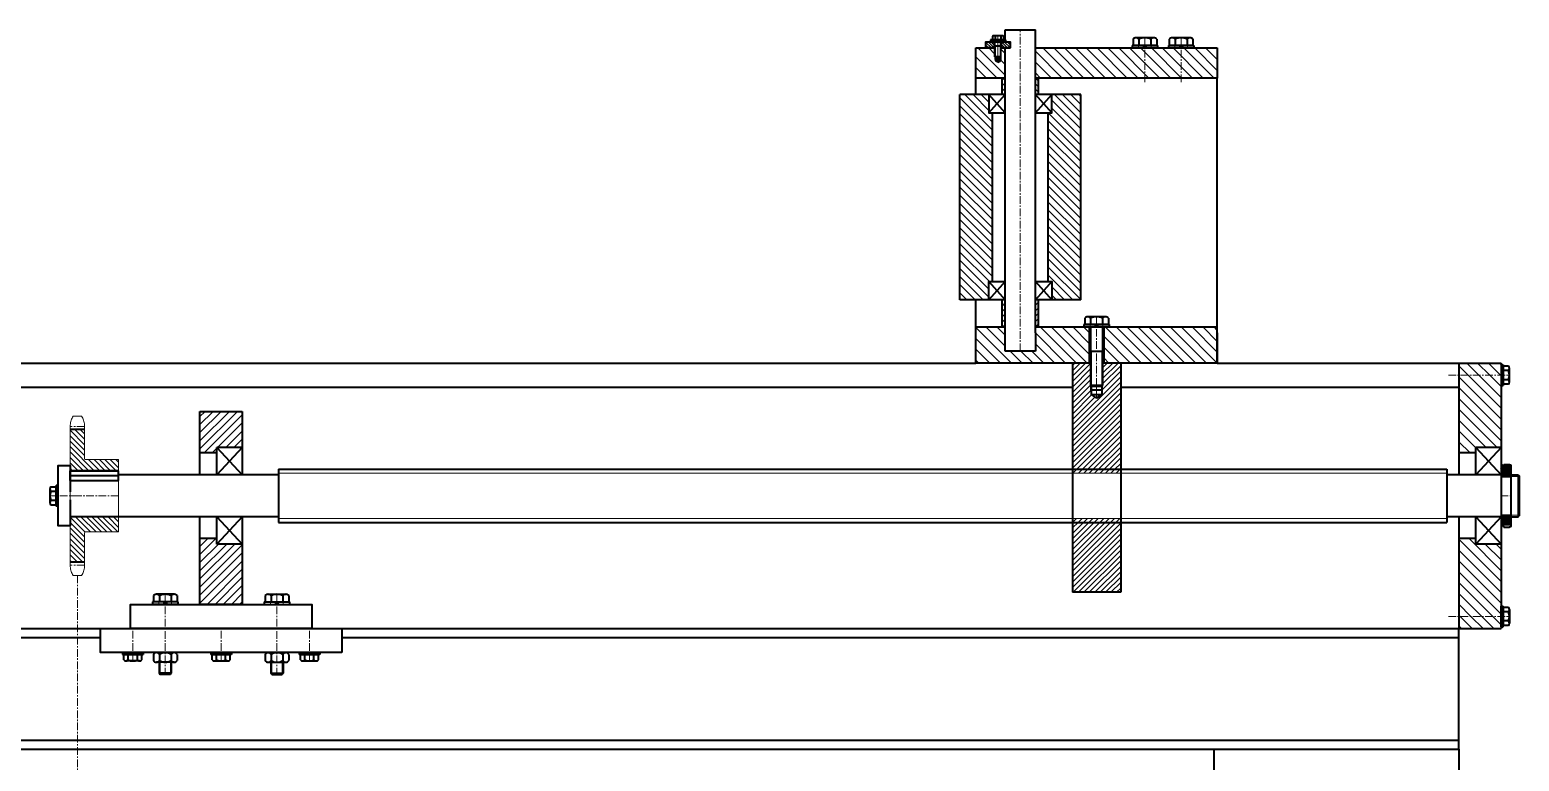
# Model space of a CAD drawing. Header units: millimetres. Extents: x -11382 to 23553, y -372 to 10786.
# Drawn here: x -4535 to -3301, y 3652 to 4258 of the extents above; entities that cross this region are included whole.
import ezdxf

# ---------------------------------------------------------------- set-up
doc = ezdxf.new("R2010")
doc.units = ezdxf.units.MM
doc.header["$LTSCALE"] = 0.2
doc.linetypes.add('CENTER', pattern=[50.8, 31.75, -6.35, 6.35, -6.35])
doc.linetypes.add('HIDDEN', pattern=[9.525, 6.35, -3.175])
for name, color, linetype, lineweight in [('đướng nét đứt', 4, 'HIDDEN', 20), ('đường bao thấy', 7, 'Continuous', 40), ('đường mặt cắt', 160, 'Continuous', 15), ('đường nét mảnh', 220, 'Continuous', 15), ('đường nét tâm', 137, 'CENTER', 15)]:
    doc.layers.add(name, color=color, linetype=linetype, lineweight=lineweight)
pattern_1 = [(135, (5686.2787, -3851.1377), (0.449012806, 0.449012806), [])]
pattern_2 = [(45, (-8200.0738, 7.5), (2.245064, -2.245064), [])]
pattern_3 = [(45, (-8200.0738, 7.5), (1.122532, -1.122532), [])]
pattern_4 = [(135, (-8200.0738, -6.25), (1.122532, 1.122532), [])]

# ---------------------------------------------------------------- blocks, each defined once
blk = doc.blocks.new('T10X40')
at = {"layer": 'đường bao thấy'}
for p, q in [((0, 4), (40, 4)), ((0, -4), (0, 4)), ((40, -4), (40, 4)), ((40, -4), (0, -4))]:
    blk.add_line(p, q, dxfattribs=at)
blk = doc.blocks.new('DO35')
at = {"layer": 'đường mặt cắt'}
h = blk.add_hatch(dxfattribs=at)
h.set_pattern_fill('ANSI31', color=256, scale=0.2, style=0)
h.set_pattern_definition(pattern_1)
h.paths.add_polyline_path([(-8, 17.5), (-8, 24), (-1.2, 24), (0, 22), (0, 17.5)])
h = blk.add_hatch(dxfattribs=at)
h.set_pattern_fill('ANSI31', color=256, scale=0.2, style=0)
h.set_pattern_definition(pattern_1)
h.paths.add_polyline_path([(0, 17.5), (0, 16), (-8, 16), (-8, 17.5)])
h = blk.add_hatch(dxfattribs=at)
h.set_pattern_fill('ANSI31', color=256, scale=0.2, style=0)
h.set_pattern_definition(pattern_1)
h.paths.add_polyline_path([(0, -16), (0, -17.5), (-8, -17.5), (-8, -16)])
h = blk.add_hatch(dxfattribs=at)
h.set_pattern_fill('ANSI31', color=256, scale=0.2, style=0)
h.set_pattern_definition(pattern_1)
h.paths.add_polyline_path([(-1.2, -24), (0, -22), (0, -17.5), (-8, -17.5), (-8, -24)])
at = {"layer": 'đường bao thấy'}
for p, q in [((-8, 25), (-8, -25)), ((-2.3, 26), (-7, 26)), ((0, 22), (-2.3, 26)), ((-8, 24), (-1.2, 24)), ((0, 16), (-8, 16)), ((0, 22), (0, -22)), ((0, -16), (-8, -16)), ((-8, -24), (-1.2, -24)), ((0, -22), (-2.3, -26)), ((-2.3, -26), (-7, -26))]:
    blk.add_line(p, q, dxfattribs=at)
for centre, start, end in [((-7, 25), 90, 180), ((-7, -25), 180, 270)]:
    blk.add_arc(centre, 1, start, end, dxfattribs=at)
at = {"layer": 'đường nét mảnh'}
for p, q in [((0, 17.5), (-8, 17.5)), ((0, -17.5), (-8, -17.5))]:
    blk.add_line(p, q, dxfattribs=at)
at = {"layer": 'đường nét tâm'}
blk.add_line((0.4, 0), (-8.4, 0), dxfattribs=at)

msp = doc.modelspace()

# ---------------------------------------------------------------- hatches: boundary and pattern name
at = {"layer": 'đường mặt cắt'}
h = msp.add_hatch(dxfattribs=at)
h.set_pattern_fill('ANSI31', color=256, scale=2, angle=90, style=0)
h.paths.add_polyline_path([(-3735.21, 4243.304), (-3735.21, 4235.78), (-3735.21, 4233.78), (-3734.835, 4233.78), (-3734.835, 4232.681), (-3732.71, 4231.404), (-3730.585, 4232.681), (-3730.585, 4233.78), (-3730.21, 4233.78), (-3730.21, 4235.78), (-3730.21, 4243.304), (-3726.71, 4243.304), (-3726.71, 4218.304), (-3751.05, 4218.304), (-3751.05, 4243.304)])
h = msp.add_hatch(dxfattribs=at)
h.set_pattern_fill('ANSI31', color=256, scale=0.5, angle=90, style=0)
h.paths.add_polyline_path([(-3742.71, 4243.304), (-3742.71, 4248.304), (-3735.71, 4248.304), (-3735.71, 4243.304)])
h = msp.add_hatch(dxfattribs=at)
h.set_pattern_fill('ANSI31', color=256, scale=0.5, style=0)
h.set_pattern_definition(pattern_4)
h.paths.add_polyline_path([(-3734.835, 4235.78), (-3735.21, 4235.78), (-3735.21, 4243.304), (-3734.835, 4243.304)])
h = msp.add_hatch(dxfattribs=at)
h.set_pattern_fill('ANSI31', color=256, scale=0.5, style=0)
h.set_pattern_definition(pattern_4)
h.paths.add_polyline_path([(-3730.21, 4235.78), (-3730.585, 4235.78), (-3730.585, 4243.304), (-3730.21, 4243.304)], flags=17)
h = msp.add_hatch(dxfattribs=at)
h.set_pattern_fill('ANSI31', color=256, scale=0.5, angle=90, style=0)
h.paths.add_polyline_path([(-3729.71, 4248.304), (-3726.46, 4248.304), (-3722.71, 4248.304), (-3722.71, 4243.304), (-3729.71, 4243.304)])
h = msp.add_hatch(dxfattribs=at)
h.set_pattern_fill('ANSI31', color=256, scale=2, angle=90, style=0)
h.paths.add_polyline_path([(-3551.05, 4243.304), (-3551.05, 4218.304), (-3701.71, 4218.304), (-3701.71, 4243.304), (-3664.21, 4243.304)])
h = msp.add_hatch(dxfattribs=at)
h.set_pattern_fill('ANSI31', color=256, scale=0.5, style=0)
h.set_pattern_definition(pattern_4)
h.paths.add_polyline_path([(-3735.21, 4235.78), (-3734.835, 4235.304), (-3734.835, 4233.78), (-3735.21, 4233.78)], flags=17)
h = msp.add_hatch(dxfattribs=at)
h.set_pattern_fill('ANSI31', color=256, scale=0.5, style=0)
h.set_pattern_definition(pattern_4)
h.paths.add_polyline_path([(-3730.21, 4233.78), (-3730.585, 4233.78), (-3730.585, 4235.304), (-3730.21, 4235.78)], flags=17)
h = msp.add_hatch(dxfattribs=at)
h.set_pattern_fill('ANSI31', color=256, angle=90, style=0)
h.paths.add_polyline_path([(-3726.71, 4218.304), (-3729.21, 4218.304), (-3729.21, 4204.554), (-3726.71, 4204.554)])
h = msp.add_hatch(dxfattribs=at)
h.set_pattern_fill('ANSI31', color=256, angle=90, style=0)
h.paths.add_polyline_path([(-3701.71, 4204.554), (-3699.21, 4204.554), (-3699.21, 4218.304), (-3701.71, 4218.304)])
h = msp.add_hatch(dxfattribs=at)
h.set_pattern_fill('ANSI31', color=256, scale=1.5, angle=90, style=0)
h.paths.add_polyline_path([(-3737.21, 4189.554), (-3740.21, 4189.554), (-3740.21, 4204.554), (-3764.21, 4204.554), (-3764.21, 4034.554), (-3740.21, 4034.554), (-3740.21, 4049.554), (-3737.21, 4049.554)])
h = msp.add_hatch(dxfattribs=at)
h.set_pattern_fill('ANSI31', color=256, scale=1.5, angle=90, style=0)
h.paths.add_polyline_path([(-3691.21, 4049.554), (-3688.21, 4049.554), (-3688.21, 4034.554), (-3664.21, 4034.554), (-3664.21, 4204.554), (-3688.21, 4204.554), (-3688.21, 4189.554), (-3691.21, 4189.554)])
h = msp.add_hatch(dxfattribs=at)
h.set_pattern_fill('ANSI31', color=256, angle=90, style=0)
h.set_pattern_definition(pattern_2)
h.paths.add_polyline_path([(-3726.71, 4012.054), (-3729.21, 4012.054), (-3729.21, 4034.554), (-3726.71, 4034.554)])
h = msp.add_hatch(dxfattribs=at)
h.set_pattern_fill('ANSI31', color=256, angle=90, style=0)
h.set_pattern_definition(pattern_2)
h.paths.add_polyline_path([(-3701.71, 4034.554), (-3699.21, 4034.554), (-3699.21, 4012.054), (-3701.71, 4012.054)])
h = msp.add_hatch(dxfattribs=at)
h.set_pattern_fill('ANSI31', color=256, scale=2, angle=90, style=0)
h.paths.add_polyline_path([(-3645.05, 3982.054), (-3645.05, 4012.054), (-3551.05, 4012.054), (-3551.05, 3982.054)])
h.paths.add_polyline_path([(-3657.05, 4012.054), (-3657.05, 3982.054), (-3751.05, 3982.054), (-3751.05, 4012.054), (-3726.71, 4012.054), (-3726.71, 3992.054), (-3701.71, 3992.054), (-3701.71, 4012.054)])
h = msp.add_hatch(dxfattribs=at)
h.set_pattern_fill('ANSI31', color=256, style=0)
h.paths.add_polyline_path([(-3646.8, 3962.562), (-3646.8, 3959.567), (-3655.3, 3959.567), (-3655.3, 3962.562)], flags=0)
h.paths.add_polyline_path([(-3646.8, 3959.567), (-3646.8, 3955.677), (-3655.3, 3955.677), (-3655.3, 3959.567)], flags=0)
h.paths.add_polyline_path([(-3655.3, 3955.677), (-3646.8, 3955.677), (-3651.05, 3952.987)], flags=0)
h.paths.add_polyline_path([(-3646.05, 3959.567), (-3646.05, 3982.054), (-3631.05, 3982.054), (-3631.05, 3894.054), (-3671.05, 3894.054), (-3671.05, 3982.054), (-3656.05, 3982.054), (-3656.05, 3963.567), (-3655.3, 3962.562), (-3646.8, 3962.562), (-3646.8, 3959.567)])
h = msp.add_hatch(dxfattribs=at)
h.set_pattern_fill('ANSI31', color=256, scale=0.5, angle=90, style=0)
h.set_pattern_definition(pattern_3)
h.paths.add_polyline_path([(-3656.05, 3982.054), (-3655.3, 3982.054), (-3655.3, 3963.567), (-3656.05, 3963.567)])
h = msp.add_hatch(dxfattribs=at)
h.set_pattern_fill('ANSI31', color=256, scale=0.5, angle=90, style=0)
h.set_pattern_definition(pattern_3)
h.paths.add_polyline_path([(-3646.8, 3982.054), (-3646.05, 3982.054), (-3646.05, 3963.567), (-3646.8, 3963.567)])
h = msp.add_hatch(dxfattribs=at)
h.set_pattern_fill('ANSI31', color=256, scale=2, angle=90, style=0)
h.paths.add_polyline_path([(-3316.05, 3972.054), (-3316.05, 3982.054), (-3351.05, 3982.054), (-3351.05, 3972.054)])
h = msp.add_hatch(dxfattribs=at)
h.set_pattern_fill('ANSI31', color=256, scale=2, angle=90, style=0)
h.paths.add_polyline_path([(-3351.05, 3972.054), (-3316.05, 3972.054), (-3316.05, 3963.554), (-3316.05, 3912.054), (-3337.05, 3912.054), (-3337.05, 3907.554), (-3351.05, 3907.554)])
h = msp.add_hatch(dxfattribs=at)
h.set_pattern_fill('ANSI31', color=256, scale=0.5, angle=90, style=0)
h.set_pattern_definition(pattern_3)
h.paths.add_polyline_path([(-3656.05, 3963.567), (-3655.3, 3962.562), (-3655.3, 3959.567), (-3656.05, 3959.567)])
h = msp.add_hatch(dxfattribs=at)
h.set_pattern_fill('ANSI31', color=256, scale=0.5, angle=90, style=0)
h.set_pattern_definition(pattern_3)
h.paths.add_polyline_path([(-3646.05, 3959.567), (-3646.8, 3959.567), (-3646.8, 3962.562), (-3646.05, 3963.567)])
h = msp.add_hatch(dxfattribs=at)
h.set_pattern_fill('ANSI31', color=256, scale=1.5, style=0)
h.paths.add_polyline_path([(-4393.55, 3907.554), (-4379.55, 3907.554), (-4379.55, 3912.054), (-4358.55, 3912.054), (-4358.55, 3942.054), (-4393.55, 3942.054)])
h = msp.add_hatch(dxfattribs=at)
h.set_pattern_fill('ANSI31', color=256, angle=90, style=0)
h.paths.add_polyline_path([(-4461.05, 3892.854), (-4461.05, 3902.054), (-4488.51, 3902.054, -0.41421356), (-4489.11, 3902.654), (-4489.11, 3926.987), (-4501.05, 3926.987), (-4501.05, 3892.854)])
h = msp.add_hatch(dxfattribs=at)
h.set_pattern_fill('ANSI31', color=256, style=0)
h.paths.add_polyline_path([(-3671.05, 3894.054), (-3631.05, 3894.054), (-3631.05, 3890.754), (-3671.05, 3890.754)])
h = msp.add_hatch(dxfattribs=at)
h.set_pattern_fill('ANSI31', color=256, angle=90, style=0)
h.paths.add_polyline_path([(-4461.05, 3842.054), (-4461.05, 3854.554), (-4501.05, 3854.554), (-4501.05, 3817.121), (-4489.11, 3817.121), (-4489.11, 3841.454, -0.41421356), (-4488.51, 3842.054)])
h = msp.add_hatch(dxfattribs=at)
h.set_pattern_fill('ANSI31', color=256, style=0)
h.paths.add_polyline_path([(-3671.05, 3853.354), (-3631.05, 3853.354), (-3631.05, 3850.054), (-3671.05, 3850.054)])
h = msp.add_hatch(dxfattribs=at)
h.set_pattern_fill('ANSI31', color=256, style=0)
h.paths.add_polyline_path([(-3671.05, 3850.054), (-3631.05, 3850.054), (-3631.05, 3792.054), (-3671.05, 3792.054)])
h = msp.add_hatch(dxfattribs=at)
h.set_pattern_fill('ANSI31', color=256, scale=1.5, style=0)
h.paths.add_polyline_path([(-4379.55, 3832.054), (-4379.55, 3836.554), (-4393.55, 3836.554), (-4393.55, 3782.054), (-4358.55, 3782.054), (-4358.55, 3832.054)])
h = msp.add_hatch(dxfattribs=at)
h.set_pattern_fill('ANSI31', color=256, scale=2, angle=90, style=0)
h.paths.add_polyline_path([(-3316.05, 3772.054), (-3351.05, 3772.054), (-3351.05, 3836.554), (-3337.05, 3836.554), (-3337.05, 3834.054), (-3337.05, 3832.054), (-3316.05, 3832.054)])
h = msp.add_hatch(dxfattribs=at)
h.set_pattern_fill('ANSI31', color=256, scale=2, angle=90, style=0)
h.paths.add_polyline_path([(-3351.05, 3762.054), (-3351.05, 3772.054), (-3316.05, 3772.054), (-3316.05, 3763.554), (-3316.05, 3762.054)])

# ---------------------------------------------------------------- linework, layer by layer
at = {"layer": 'đướng nét đứt'}
for p, q in [((-3735.91, 4249.904), (-3735.91, 4248.304)), ((-3729.51, 4249.904), (-3729.51, 4248.304)), ((-3616.3, 4245.304), (-3616.3, 4243.304)), ((-3605.8, 4245.304), (-3605.8, 4243.304)), ((-3586.3, 4245.304), (-3586.3, 4243.304)), ((-3575.8, 4245.304), (-3575.8, 4243.304)), ((-3656.3, 4014.054), (-3656.3, 4012.054)), ((-3645.8, 4014.054), (-3645.8, 4012.054)), ((-3316.05, 3976.254), (-3314.45, 3976.254)), ((-3316.05, 3967.854), (-3314.45, 3967.854)), ((-4511.05, 3876.254), (-4512.65, 3876.254)), ((-4511.05, 3867.854), (-4512.65, 3867.854)), ((-4427.55, 3784.054), (-4427.55, 3782.054)), ((-4417.05, 3784.054), (-4417.05, 3782.054)), ((-4335.05, 3784.054), (-4335.05, 3782.054)), ((-4324.55, 3784.054), (-4324.55, 3782.054)), ((-3316.05, 3776.254), (-3314.45, 3776.254)), ((-3316.05, 3767.854), (-3314.45, 3767.854)), ((-4453.375, 3742.054), (-4453.375, 3740.454)), ((-4444.975, 3742.054), (-4444.975, 3740.454)), ((-4380.25, 3742.054), (-4380.25, 3740.454)), ((-4371.85, 3742.054), (-4371.85, 3740.454)), ((-4307.125, 3742.054), (-4307.125, 3740.454)), ((-4298.725, 3742.054), (-4298.725, 3740.454)), ((-3351.05, 3667.554), (-3351.05, 3662.054)), ((-3351.05, 3662.054), (-3351.05, 3667.554)), ((-3351.05, 3667.554), (-3351.05, 3662.054)), ((-3398.05, 3662.054), (-3351.05, 3662.054))]:
    msp.add_line(p, q, dxfattribs=at)
at = {"layer": 'đường bao thấy'}
for p, q in [((-3726.71, 4249.904), (-3726.71, 4258.304)), ((-3726.71, 4258.304), (-3701.71, 4258.304)), ((-3701.71, 4034.554), (-3701.71, 4258.304)), ((-3751.05, 4218.304), (-3751.05, 4243.304)), ((-3751.05, 4243.304), (-3734.835, 4243.304)), ((-3751.05, 4243.304), (-3734.835, 4243.304)), ((-3738.96, 4249.904), (-3738.96, 4248.304)), ((-3726.46, 4249.904), (-3738.96, 4249.904)), ((-3726.46, 4248.304), (-3738.96, 4248.304)), ((-3737.329, 4252.92), (-3737.329, 4249.904)), ((-3728.092, 4249.904), (-3737.329, 4249.904)), ((-3729.246, 4253.404), (-3736.174, 4253.404)), ((-3735.71, 4243.304), (-3735.71, 4248.304)), ((-3735.21, 4235.78), (-3735.21, 4248.304)), ((-3735.21, 4248.304), (-3730.21, 4248.304)), ((-3730.21, 4244.673), (-3735.21, 4244.673)), ((-3735.02, 4252.92), (-3735.02, 4249.904)), ((-3732.71, 4248.304), (-3733.944, 4249.904)), ((-3731.11, 4248.304), (-3732.343, 4249.904)), ((-3730.585, 4243.304), (-3722.71, 4243.304)), ((-3730.585, 4243.304), (-3722.71, 4243.304)), ((-3730.401, 4252.92), (-3730.401, 4249.904)), ((-3730.21, 4235.78), (-3730.21, 4248.304)), ((-3729.71, 4243.304), (-3729.71, 4248.304)), ((-3728.092, 4252.92), (-3728.092, 4249.904)), ((-3726.71, 4034.554), (-3726.71, 4243.304)), ((-3726.46, 4249.904), (-3726.46, 4248.304)), ((-3701.71, 4243.304), (-3551.05, 4243.304)), ((-3701.71, 4243.304), (-3664.21, 4243.304)), ((-3600.55, 4245.304), (-3621.55, 4245.304)), ((-3621.55, 4245.304), (-3621.55, 4243.304)), ((-3600.55, 4243.304), (-3621.55, 4243.304)), ((-3620.865, 4250.559), (-3620.865, 4245.304)), ((-3601.235, 4245.304), (-3620.865, 4245.304)), ((-3603.689, 4251.704), (-3618.411, 4251.704)), ((-3615.958, 4250.559), (-3615.958, 4245.304)), ((-3611.05, 4243.304), (-3612.305, 4245.304)), ((-3609.417, 4243.304), (-3610.672, 4245.304)), ((-3606.143, 4250.559), (-3606.143, 4245.304)), ((-3601.235, 4250.559), (-3601.235, 4245.304)), ((-3600.55, 4245.304), (-3600.55, 4243.304)), ((-3570.55, 4245.304), (-3591.55, 4245.304)), ((-3591.55, 4245.304), (-3591.55, 4243.304)), ((-3570.55, 4243.304), (-3591.55, 4243.304)), ((-3590.865, 4250.559), (-3590.865, 4245.304)), ((-3571.235, 4245.304), (-3590.865, 4245.304)), ((-3573.689, 4251.704), (-3588.411, 4251.704)), ((-3585.958, 4250.559), (-3585.958, 4245.304)), ((-3581.05, 4243.304), (-3582.305, 4245.304)), ((-3579.417, 4243.304), (-3580.672, 4245.304)), ((-3576.143, 4250.559), (-3576.143, 4245.304)), ((-3571.235, 4250.559), (-3571.235, 4245.304)), ((-3570.55, 4245.304), (-3570.55, 4243.304)), ((-3551.05, 4243.304), (-3551.05, 4218.304)), ((-3730.21, 4235.78), (-3735.21, 4235.78)), ((-3735.21, 4235.78), (-3734.835, 4235.304)), ((-3730.21, 4233.78), (-3735.21, 4233.78)), ((-3734.835, 4235.304), (-3730.585, 4235.304)), ((-3734.835, 4235.304), (-3734.835, 4232.681)), ((-3732.71, 4231.404), (-3734.835, 4232.681)), ((-3730.585, 4232.681), (-3734.835, 4232.681)), ((-3732.71, 4231.404), (-3730.585, 4232.681)), ((-3730.585, 4235.304), (-3730.21, 4235.78)), ((-3730.585, 4235.304), (-3730.585, 4232.681)), ((-3751.05, 4204.554), (-3751.05, 4218.304)), ((-3726.71, 4218.304), (-3751.05, 4218.304)), ((-3729.21, 4204.554), (-3729.21, 4218.304)), ((-3551.05, 4218.304), (-3701.71, 4218.304)), ((-3699.21, 4204.554), (-3699.21, 4218.304)), ((-3551.05, 3982.054), (-3551.05, 4218.304)), ((-3764.21, 4034.554), (-3764.21, 4204.554)), ((-3726.71, 4204.554), (-3764.21, 4204.554)), ((-3740.21, 4189.554), (-3726.71, 4204.554)), ((-3726.71, 4189.554), (-3740.21, 4204.554)), ((-3664.21, 4204.554), (-3701.71, 4204.554)), ((-3688.21, 4189.554), (-3701.71, 4204.554)), ((-3701.71, 4189.554), (-3688.21, 4204.554)), ((-3664.21, 4034.554), (-3664.21, 4204.554)), ((-3737.21, 4049.554), (-3737.21, 4189.554)), ((-3691.21, 4049.554), (-3691.21, 4189.554)), ((-3740.21, 4049.554), (-3726.71, 4034.554)), ((-3726.71, 4049.554), (-3740.21, 4034.554)), ((-3688.21, 4049.554), (-3701.71, 4034.554)), ((-3701.71, 4049.554), (-3688.21, 4034.554)), ((-3726.71, 4034.554), (-3764.21, 4034.554)), ((-3751.05, 3982.054), (-3751.05, 4034.554)), ((-3729.21, 4012.054), (-3729.21, 4034.554)), ((-3726.71, 4007.054), (-3726.71, 4034.554)), ((-3701.71, 4007.054), (-3701.71, 4034.554)), ((-3664.21, 4034.554), (-3701.71, 4034.554)), ((-3699.21, 4012.054), (-3699.21, 4034.554)), ((-3751.05, 4012.054), (-3726.71, 4012.054)), ((-3701.71, 4012.054), (-3551.05, 4012.054)), ((-3640.55, 4014.054), (-3661.55, 4014.054)), ((-3661.55, 4014.054), (-3661.55, 4012.054)), ((-3640.55, 4012.054), (-3661.55, 4012.054)), ((-3660.865, 4019.309), (-3660.865, 4014.054)), ((-3641.235, 4014.054), (-3660.865, 4014.054)), ((-3643.689, 4020.454), (-3658.411, 4020.454)), ((-3657.05, 4012.054), (-3657.05, 3982.054)), ((-3656.05, 4012.054), (-3656.05, 3982.054)), ((-3656.05, 4012.054), (-3646.05, 4012.054)), ((-3655.958, 4019.309), (-3655.958, 4014.054)), ((-3651.05, 4012.054), (-3652.305, 4014.054)), ((-3649.417, 4012.054), (-3650.672, 4014.054)), ((-3646.143, 4019.309), (-3646.143, 4014.054)), ((-3646.05, 4012.054), (-3646.05, 3982.054)), ((-3645.05, 4012.054), (-3645.05, 3982.054)), ((-3641.235, 4019.309), (-3641.235, 4014.054)), ((-3640.55, 4014.054), (-3640.55, 4012.054)), ((-3751.05, 3982.054), (-3751.05, 4007.054)), ((-3726.71, 3992.054), (-3726.71, 4007.054)), ((-3701.71, 4007.054), (-3701.71, 3992.054)), ((-3551.05, 4007.054), (-3551.05, 3982.054)), ((-3701.71, 3992.054), (-3726.71, 3992.054)), ((-3656.05, 3992.054), (-3646.05, 3992.054)), ((-5351.05, 3982.054), (-3751.05, 3982.054)), ((-3655.3, 3982.054), (-3751.05, 3982.054)), ((-3671.05, 3982.054), (-3671.05, 3792.054)), ((-3656.05, 3982.054), (-3656.05, 3963.567)), ((-3551.05, 3982.054), (-3646.8, 3982.054)), ((-3646.05, 3982.054), (-3646.05, 3963.567)), ((-3631.05, 3982.054), (-3631.05, 3792.054)), ((-3551.05, 3982.054), (-3351.05, 3982.054)), ((-3351.05, 3982.054), (-3351.05, 3889.554)), ((-3351.05, 3982.054), (-3351.05, 3894.054)), ((-3351.05, 3982.054), (-3316.05, 3982.054)), ((-3316.05, 3982.054), (-3316.05, 3762.054)), ((-3316.05, 3980.554), (-3316.05, 3963.554)), ((-3316.05, 3980.554), (-3314.45, 3980.554)), ((-3314.45, 3973.726), (-3316.05, 3972.551)), ((-3314.45, 3972.054), (-3316.05, 3970.879)), ((-3314.45, 3980.554), (-3314.45, 3963.554)), ((-3314.45, 3964.548), (-3314.45, 3979.559)), ((-3309.986, 3979.559), (-3314.45, 3979.559)), ((-3309.986, 3975.807), (-3314.45, 3975.807)), ((-3309.15, 3966.425), (-3309.15, 3977.683)), ((-5431.05, 3962.054), (-3671.05, 3962.054)), ((-3646.05, 3963.567), (-3656.05, 3963.567)), ((-3656.05, 3963.567), (-3655.3, 3962.562)), ((-3646.05, 3959.567), (-3656.05, 3959.567)), ((-3646.8, 3962.562), (-3655.3, 3962.562)), ((-3655.3, 3955.677), (-3655.3, 3962.562)), ((-3646.8, 3962.562), (-3646.05, 3963.567)), ((-3646.8, 3962.562), (-3646.8, 3955.677)), ((-3631.05, 3962.054), (-3351.05, 3962.054)), ((-3316.05, 3963.554), (-3314.45, 3963.554)), ((-3309.986, 3968.301), (-3314.45, 3968.301)), ((-3309.986, 3964.548), (-3314.45, 3964.548)), ((-3646.8, 3955.677), (-3655.3, 3955.677)), ((-3655.3, 3955.677), (-3651.05, 3952.987)), ((-3646.8, 3955.677), (-3651.05, 3952.987)), ((-4393.55, 3942.054), (-4358.55, 3942.054)), ((-4393.55, 3889.554), (-4393.55, 3942.054)), ((-4358.55, 3942.054), (-4358.55, 3889.554)), ((-4489.11, 3926.987), (-4501.05, 3926.987)), ((-4358.55, 3912.054), (-4379.55, 3912.054)), ((-4379.55, 3912.054), (-4358.55, 3889.554)), ((-4358.55, 3912.054), (-4379.55, 3889.554)), ((-4379.55, 3889.554), (-4379.55, 3912.054)), ((-3316.05, 3912.054), (-3337.05, 3912.054)), ((-3337.05, 3912.054), (-3316.05, 3889.554)), ((-3316.05, 3912.054), (-3337.05, 3889.554)), ((-3337.05, 3889.554), (-3337.05, 3912.054)), ((-4379.55, 3907.554), (-4393.55, 3907.554)), ((-3337.05, 3907.554), (-3351.05, 3907.554)), ((-4501.05, 3892.854), (-4461.05, 3892.854)), ((-4501.05, 3888.824), (-4461.05, 3888.824)), ((-4328.55, 3889.554), (-4461.05, 3889.554)), ((-4358.55, 3889.554), (-4393.55, 3889.554)), ((-4328.55, 3894.054), (-3361.05, 3894.054)), ((-4328.55, 3894.054), (-4328.55, 3850.054)), ((-3361.05, 3894.054), (-3361.05, 3850.054)), ((-3337.05, 3889.554), (-3361.05, 3889.554)), ((-3316.05, 3889.554), (-3337.05, 3889.554)), ((-3316.05, 3889.554), (-3302.05, 3889.554)), ((-3302.05, 3889.554), (-3301.05, 3888.554)), ((-3302.05, 3889.554), (-3302.05, 3854.554)), ((-3301.05, 3888.554), (-3301.05, 3855.554)), ((-4517.95, 3877.683), (-4517.95, 3866.425)), ((-4517.115, 3879.559), (-4512.65, 3879.559)), ((-4517.115, 3875.807), (-4512.65, 3875.807)), ((-4512.65, 3863.554), (-4512.65, 3880.554)), ((-4511.05, 3880.554), (-4512.65, 3880.554)), ((-4512.65, 3879.559), (-4512.65, 3864.548)), ((-4512.65, 3872.054), (-4511.05, 3873.229)), ((-4511.05, 3863.554), (-4511.05, 3880.554)), ((-4517.115, 3868.301), (-4512.65, 3868.301)), ((-4517.115, 3864.548), (-4512.65, 3864.548)), ((-4512.65, 3870.381), (-4511.05, 3871.556)), ((-4511.05, 3863.554), (-4512.65, 3863.554)), ((-4328.55, 3854.554), (-4501.05, 3854.554)), ((-4461.05, 3854.554), (-4501.05, 3854.554)), ((-4358.55, 3854.554), (-4393.55, 3854.554)), ((-4393.55, 3782.054), (-4393.55, 3854.554)), ((-4379.55, 3832.054), (-4379.55, 3854.554)), ((-4379.55, 3854.554), (-4358.55, 3832.054)), ((-4358.55, 3854.554), (-4379.55, 3832.054)), ((-4358.55, 3854.554), (-4358.55, 3782.054)), ((-4328.55, 3850.054), (-3361.05, 3850.054)), ((-3337.05, 3854.554), (-3361.05, 3854.554)), ((-3351.05, 3854.554), (-3351.05, 3762.054)), ((-3351.05, 3850.054), (-3351.05, 3762.054)), ((-3316.05, 3854.554), (-3337.05, 3854.554)), ((-3337.05, 3832.054), (-3337.05, 3854.554)), ((-3337.05, 3854.554), (-3316.05, 3832.054)), ((-3316.05, 3854.554), (-3337.05, 3832.054)), ((-3316.05, 3854.554), (-3302.05, 3854.554)), ((-3302.05, 3854.554), (-3301.05, 3855.554)), ((-4379.55, 3836.554), (-4393.55, 3836.554)), ((-3337.05, 3836.554), (-3351.05, 3836.554)), ((-4358.55, 3832.054), (-4379.55, 3832.054)), ((-3316.05, 3832.054), (-3337.05, 3832.054)), ((-4489.11, 3817.121), (-4501.05, 3817.121)), ((-4432.115, 3789.309), (-4432.115, 3784.054)), ((-4414.939, 3790.454), (-4429.661, 3790.454)), ((-4427.208, 3789.309), (-4427.208, 3784.054)), ((-4417.393, 3789.309), (-4417.393, 3784.054)), ((-4412.485, 3789.309), (-4412.485, 3784.054)), ((-4339.615, 3789.309), (-4339.615, 3784.054)), ((-4337.161, 3790.454), (-4322.439, 3790.454)), ((-4334.708, 3789.309), (-4334.708, 3784.054)), ((-4324.893, 3789.309), (-4324.893, 3784.054)), ((-4319.985, 3789.309), (-4319.985, 3784.054)), ((-3631.05, 3792.054), (-3671.05, 3792.054)), ((-4411.8, 3784.054), (-4432.8, 3784.054)), ((-4432.8, 3784.054), (-4432.8, 3782.054)), ((-4411.8, 3782.054), (-4432.8, 3782.054)), ((-4412.485, 3784.054), (-4432.115, 3784.054)), ((-4422.3, 3782.054), (-4424.008, 3784.054)), ((-4420.51, 3782.054), (-4422.218, 3784.054)), ((-4411.8, 3784.054), (-4411.8, 3782.054)), ((-4358.55, 3782.054), (-4393.55, 3782.054)), ((-4340.3, 3784.054), (-4319.3, 3784.054)), ((-4340.3, 3784.054), (-4340.3, 3782.054)), ((-4340.3, 3782.054), (-4319.3, 3782.054)), ((-4339.615, 3784.054), (-4319.985, 3784.054)), ((-4331.59, 3782.054), (-4329.882, 3784.054)), ((-4329.8, 3782.054), (-4328.092, 3784.054)), ((-4319.3, 3784.054), (-4319.3, 3782.054)), ((-3316.05, 3763.554), (-3316.05, 3780.554)), ((-3316.05, 3780.554), (-3314.45, 3780.554)), ((-3314.45, 3763.554), (-3314.45, 3780.554)), ((-3314.45, 3779.559), (-3314.45, 3764.548)), ((-3309.986, 3779.559), (-3314.45, 3779.559)), ((-3309.986, 3775.807), (-3314.45, 3775.807)), ((-3309.15, 3777.683), (-3309.15, 3766.425)), ((-5751.05, 3762.054), (-3351.05, 3762.054)), ((-3351.05, 3762.054), (-3316.05, 3762.054)), ((-3351.05, 3662.054), (-3351.05, 3762.054)), ((-3351.05, 3662.054), (-3351.05, 3762.054)), ((-3314.45, 3772.054), (-3316.05, 3773.229)), ((-3314.45, 3770.381), (-3316.05, 3771.556)), ((-3316.05, 3763.554), (-3314.45, 3763.554)), ((-3309.986, 3768.301), (-3314.45, 3768.301)), ((-3309.986, 3764.548), (-3314.45, 3764.548)), ((-4626.05, 3754.554), (-4476.05, 3754.554)), ((-4276.05, 3754.554), (-3351.05, 3754.554)), ((-4457.675, 3742.054), (-4440.675, 3742.054)), ((-4457.675, 3742.054), (-4457.675, 3740.454)), ((-4457.675, 3740.454), (-4440.675, 3740.454)), ((-4441.67, 3740.454), (-4456.681, 3740.454)), ((-4456.681, 3735.989), (-4456.681, 3740.454)), ((-4452.928, 3735.989), (-4452.928, 3740.454)), ((-4450.848, 3740.454), (-4449.673, 3742.054)), ((-4449.175, 3740.454), (-4448, 3742.054)), ((-4445.422, 3735.989), (-4445.422, 3740.454)), ((-4441.67, 3735.989), (-4441.67, 3740.454)), ((-4440.675, 3742.054), (-4440.675, 3740.454)), ((-4432.115, 3740.598), (-4432.115, 3735.509)), ((-4414.939, 3742.054), (-4429.661, 3742.054)), ((-4427.3, 3742.054), (-4417.3, 3742.054)), ((-4427.208, 3740.598), (-4427.208, 3735.509)), ((-4417.393, 3740.598), (-4417.393, 3735.509)), ((-4412.485, 3740.598), (-4412.485, 3735.509)), ((-4367.55, 3742.054), (-4384.55, 3742.054)), ((-4384.55, 3742.054), (-4384.55, 3740.454)), ((-4367.55, 3740.454), (-4384.55, 3740.454)), ((-4383.556, 3740.454), (-4368.545, 3740.454)), ((-4383.556, 3735.989), (-4383.556, 3740.454)), ((-4379.803, 3735.989), (-4379.803, 3740.454)), ((-4376.05, 3740.454), (-4377.225, 3742.054)), ((-4374.378, 3740.454), (-4375.552, 3742.054)), ((-4372.297, 3735.989), (-4372.297, 3740.454)), ((-4368.545, 3735.989), (-4368.545, 3740.454)), ((-4367.55, 3742.054), (-4367.55, 3740.454)), ((-4339.615, 3740.598), (-4339.615, 3735.509)), ((-4337.161, 3742.054), (-4322.439, 3742.054)), ((-4324.8, 3742.054), (-4334.8, 3742.054)), ((-4334.708, 3740.598), (-4334.708, 3735.509)), ((-4324.893, 3740.598), (-4324.893, 3735.509)), ((-4319.985, 3740.598), (-4319.985, 3735.509)), ((-4294.425, 3742.054), (-4311.425, 3742.054)), ((-4311.425, 3742.054), (-4311.425, 3740.454)), ((-4294.425, 3740.454), (-4311.425, 3740.454)), ((-4310.431, 3740.454), (-4295.42, 3740.454)), ((-4310.431, 3735.989), (-4310.431, 3740.454)), ((-4306.678, 3735.989), (-4306.678, 3740.454)), ((-4302.925, 3740.454), (-4304.1, 3742.054)), ((-4301.253, 3740.454), (-4302.427, 3742.054)), ((-4299.172, 3735.989), (-4299.172, 3740.454)), ((-4295.42, 3735.989), (-4295.42, 3740.454)), ((-4294.425, 3742.054), (-4294.425, 3740.454)), ((-4443.546, 3735.154), (-4454.804, 3735.154)), ((-4414.939, 3734.054), (-4429.661, 3734.054)), ((-4427.3, 3734.054), (-4427.3, 3725.058)), ((-4417.3, 3725.058), (-4427.3, 3725.058)), ((-4427.3, 3725.058), (-4426.55, 3724.054)), ((-4418.05, 3724.054), (-4417.3, 3725.058)), ((-4417.3, 3734.054), (-4417.3, 3725.058)), ((-4381.679, 3735.154), (-4370.421, 3735.154)), ((-4337.161, 3734.054), (-4322.439, 3734.054)), ((-4334.8, 3734.054), (-4334.8, 3725.058)), ((-4334.05, 3724.054), (-4334.8, 3725.058)), ((-4334.8, 3725.058), (-4324.8, 3725.058)), ((-4324.8, 3725.058), (-4325.55, 3724.054)), ((-4324.8, 3734.054), (-4324.8, 3725.058)), ((-4308.554, 3735.154), (-4297.296, 3735.154)), ((-4418.05, 3724.054), (-4426.55, 3724.054)), ((-4334.05, 3724.054), (-4325.55, 3724.054)), ((-5751.05, 3669.554), (-3351.05, 3669.554)), ((-5751.05, 3662.054), (-3351.05, 3662.054)), ((-3554.049, 3662.054), (-3554.049, 2962.054)), ((-3351.05, 3662.054), (-3351.05, 2962.054))]:
    msp.add_line(p, q, dxfattribs=at)
at = {"layer": 'đường bao thấy', "color": 7, "linetype": 'Continuous', "lineweight": 15}
for p, q in [((-4498.574, 3938.159), (-4491.587, 3938.159)), ((-4501.05, 3929.304), (-4501.05, 3872.054)), ((-4489.11, 3902.654), (-4489.11, 3929.304)), ((-4461.05, 3902.054), (-4488.51, 3902.054)), ((-4461.05, 3902.054), (-4461.05, 3872.054)), ((-4501.05, 3814.803), (-4501.05, 3872.054)), ((-4461.05, 3842.054), (-4461.05, 3872.054)), ((-4489.11, 3841.454), (-4489.11, 3814.803)), ((-4461.05, 3842.054), (-4488.51, 3842.054)), ((-4498.574, 3805.948), (-4491.587, 3805.948))]:
    msp.add_line(p, q, dxfattribs=at)
at = {"layer": 'đường bao thấy'}
for points in [[(-3734.835, 4243.304), (-3742.71, 4243.304), (-3742.71, 4248.304), (-3722.71, 4248.304), (-3722.71, 4243.304), (-3730.585, 4243.304)], [(-3726.71, 4204.554), (-3740.21, 4204.554), (-3740.21, 4189.554), (-3726.71, 4189.554)], [(-3701.71, 4189.554), (-3688.21, 4189.554), (-3688.21, 4204.554), (-3701.71, 4204.554)], [(-3726.71, 4034.554), (-3740.21, 4034.554), (-3740.21, 4049.554), (-3726.71, 4049.554)], [(-3701.71, 4049.554), (-3688.21, 4049.554), (-3688.21, 4034.554), (-3701.71, 4034.554)], [(-4501.05, 3868.654), (-4501.05, 3847.054), (-4511.05, 3847.054), (-4511.05, 3897.054), (-4501.05, 3897.054), (-4501.05, 3875.454)], [(-3554.05, 3662.054), (-3351.05, 3662.054)]]:
    msp.add_lwpolyline(points, dxfattribs=at)
for points in [[(-4301.05, 3762.054), (-4451.05, 3762.054), (-4451.05, 3782.054), (-4301.05, 3782.054)], [(-4276.05, 3742.054), (-4476.05, 3742.054), (-4476.05, 3762.054), (-4276.05, 3762.054)]]:
    msp.add_lwpolyline(points, close=True, dxfattribs=at)
for centre, radius, start, end in [((-3736.174, 4251.783), 1.621, 44.565429, 135.434571), ((-3732.71, 4247.646), 5.758, 66.353788, 113.646212), ((-3729.246, 4251.783), 1.621, 44.565429, 135.434571), ((-3618.411, 4248.502), 3.202, 39.970241, 140.029759), ((-3611.05, 4240.614), 11.089, 63.734281, 116.265719), ((-3603.689, 4248.502), 3.202, 39.970241, 140.029759), ((-3588.411, 4248.502), 3.202, 39.970241, 140.029759), ((-3581.05, 4240.614), 11.089, 63.734281, 116.265719), ((-3573.689, 4248.502), 3.202, 39.970241, 140.029759), ((-3658.411, 4017.252), 3.202, 39.970241, 140.029759), ((-3651.05, 4009.364), 11.089, 63.734281, 116.265719), ((-3643.689, 4017.252), 3.202, 39.970241, 140.029759), ((-3311.675, 3977.683), 2.525, 311.992528, 48.007472), ((-3317.995, 3972.054), 8.845, 334.895303, 25.104697), ((-3311.675, 3966.425), 2.525, 311.992528, 48.007472), ((-4515.425, 3877.683), 2.525, 131.992528, 228.007472), ((-4509.105, 3872.054), 8.845, 154.895303, 205.104697), ((-4515.425, 3866.425), 2.525, 131.992528, 228.007472), ((-4429.661, 3787.252), 3.202, 39.970241, 140.029759), ((-4422.3, 3779.364), 11.089, 63.734281, 116.265719), ((-4414.939, 3787.252), 3.202, 39.970241, 140.029759), ((-4337.161, 3787.252), 3.202, 39.970241, 140.029759), ((-4329.8, 3779.364), 11.089, 63.734281, 116.265719), ((-4322.439, 3787.252), 3.202, 39.970241, 140.029759), ((-3311.675, 3777.683), 2.525, 311.992528, 48.007472), ((-3317.995, 3772.054), 8.845, 334.895303, 25.104697), ((-3311.675, 3766.425), 2.525, 311.992528, 48.007472), ((-4429.661, 3739.258), 2.796, 28.642718, 151.357282), ((-4422.3, 3733.054), 9, 56.956524, 123.043476), ((-4414.939, 3739.258), 2.796, 28.642718, 151.357282), ((-4337.161, 3739.258), 2.796, 28.642718, 151.357282), ((-4329.8, 3733.054), 9, 56.956524, 123.043476), ((-4322.439, 3739.258), 2.796, 28.642718, 151.357282), ((-4454.804, 3737.678), 2.525, 221.992528, 318.007472), ((-4449.175, 3743.999), 8.845, 244.895303, 295.104697), ((-4443.546, 3737.678), 2.525, 221.992528, 318.007472), ((-4429.661, 3736.85), 2.796, 208.642718, 331.357282), ((-4422.3, 3743.054), 9, 236.956524, 303.043476), ((-4414.939, 3736.85), 2.796, 208.642718, 331.357282), ((-4381.679, 3737.678), 2.525, 221.992528, 318.007472), ((-4376.05, 3743.999), 8.845, 244.895303, 295.104697), ((-4370.421, 3737.678), 2.525, 221.992528, 318.007472), ((-4337.161, 3736.85), 2.796, 208.642718, 331.357282), ((-4329.8, 3743.054), 9, 236.956524, 303.043476), ((-4322.439, 3736.85), 2.796, 208.642718, 331.357282), ((-4308.554, 3737.678), 2.525, 221.992528, 318.007472), ((-4302.925, 3743.999), 8.845, 244.895303, 295.104697), ((-4297.296, 3737.678), 2.525, 221.992528, 318.007472)]:
    msp.add_arc(centre, radius, start, end, dxfattribs=at)
at = {"layer": 'đường bao thấy', "color": 7, "linetype": 'Continuous', "lineweight": 15}
for centre, start, end in [((-4488.51, 3902.654), 180, 270), ((-4488.51, 3841.454), 90, 180)]:
    msp.add_arc(centre, 0.6, start, end, dxfattribs=at)
for points in [[(-4500.992, 3930.724), (-4500.879, 3932.122), (-4500.608, 3933.436), (-4499.997, 3935.297), (-4499.758, 3935.901), (-4499.212, 3937.067), (-4498.908, 3937.625), (-4498.574, 3938.159)], [(-4491.587, 3938.159), (-4490.918, 3937.091), (-4490.377, 3935.942), (-4489.763, 3934.082), (-4489.591, 3933.437), (-4489.322, 3932.104), (-4489.225, 3931.422), (-4489.168, 3930.724)], [(-4500.992, 3813.383), (-4500.879, 3811.986), (-4500.608, 3810.672), (-4499.997, 3808.81), (-4499.758, 3808.207), (-4499.212, 3807.041), (-4498.908, 3806.483), (-4498.574, 3805.948)], [(-4491.587, 3805.948), (-4490.918, 3807.016), (-4490.377, 3808.166), (-4489.763, 3810.026), (-4489.591, 3810.67), (-4489.322, 3812.003), (-4489.225, 3812.685), (-4489.168, 3813.383)]]:
    msp.add_open_spline(points, degree=3, knots=[0, 0, 0, 0, 0.5, 0.5, 0.75, 0.75, 1, 1, 1, 1], dxfattribs=at)
for points in [[(-4501.05, 3929.304), (-4501.05, 3929.737), (-4501.034, 3930.21), (-4500.992, 3930.724)], [(-4489.168, 3930.724), (-4489.127, 3930.212), (-4489.11, 3929.739), (-4489.11, 3929.304)], [(-4501.05, 3814.803), (-4501.05, 3814.37), (-4501.034, 3813.897), (-4500.992, 3813.383)], [(-4489.168, 3813.383), (-4489.127, 3813.896), (-4489.11, 3814.369), (-4489.11, 3814.803)]]:
    msp.add_open_spline(points, degree=3, dxfattribs=at)
at = {"layer": 'đường mặt cắt'}
for p, q in [((-3732.71, 4231.404), (-3732.71, 4248.304)), ((-4449.175, 3743.054), (-4449.175, 3739.454))]:
    msp.add_line(p, q, dxfattribs=at)
at = {"layer": 'đường nét mảnh'}
for p, q in [((-3734.835, 4235.304), (-3734.835, 4244.673)), ((-3730.585, 4235.304), (-3730.585, 4244.673)), ((-3735.21, 4233.78), (-3735.21, 4235.78)), ((-3730.21, 4235.78), (-3730.21, 4233.78)), ((-3655.3, 3992.054), (-3655.3, 3962.562)), ((-3646.8, 3992.054), (-3646.8, 3962.562)), ((-3656.05, 3959.567), (-3656.05, 3963.567)), ((-3646.05, 3963.567), (-3646.05, 3959.567)), ((-4328.55, 3890.754), (-3361.05, 3890.754)), ((-3308.05, 3888.054), (-3301.05, 3888.054)), ((-4328.55, 3853.354), (-3361.05, 3853.354)), ((-3308.05, 3856.054), (-3301.05, 3856.054)), ((-4426.55, 3734.054), (-4426.55, 3724.054)), ((-4418.05, 3734.054), (-4418.05, 3724.054)), ((-4334.05, 3734.054), (-4334.05, 3724.054)), ((-4325.55, 3734.054), (-4325.55, 3724.054))]:
    msp.add_line(p, q, dxfattribs=at)
at = {"layer": 'đường nét tâm'}
for p, q in [((-3714.21, 3992.054), (-3714.21, 4258.304)), ((-3732.71, 4253.404), (-3732.71, 4240.64)), ((-3611.05, 4251.704), (-3611.05, 4214.614)), ((-3581.05, 4251.704), (-3581.05, 4214.614)), ((-3651.05, 4020.454), (-3651.05, 3952.987)), ((-3359.715, 3972.054), (-3309.15, 3972.054)), ((-4489.111, 3929.5), (-4501.049, 3929.5)), ((-4493.107, 3872.054), (-4517.95, 3872.054)), ((-4461.05, 3872.054), (-4501.05, 3872.054)), ((-4461.05, 3872.054), (-4501.05, 3872.054)), ((-4489.111, 3814.607), (-4501.049, 3814.607)), ((-4495.08, 3805.948), (-4495.08, 3201.235)), ((-4422.3, 3790.454), (-4422.3, 3724.054)), ((-4329.8, 3790.454), (-4329.8, 3724.054)), ((-3359.715, 3772.054), (-3309.15, 3772.054)), ((-4449.175, 3759.996), (-4449.175, 3735.154)), ((-4376.05, 3759.996), (-4376.05, 3735.154)), ((-4302.925, 3759.996), (-4302.925, 3735.154))]:
    msp.add_line(p, q, dxfattribs=at)

# ---------------------------------------------------------------- block references
at = {"layer": 'đường bao thấy', "xscale": -1}
msp.add_blockref('DO35', (-3316.05, 3872.054), dxfattribs=at)
at = {"layer": 'đường bao thấy', "xscale": -1, "rotation": 359.9999999999997}
msp.add_blockref('T10X40', (-4461.05, 3888.854), dxfattribs=at)

doc.saveas('drawing.dxf')
